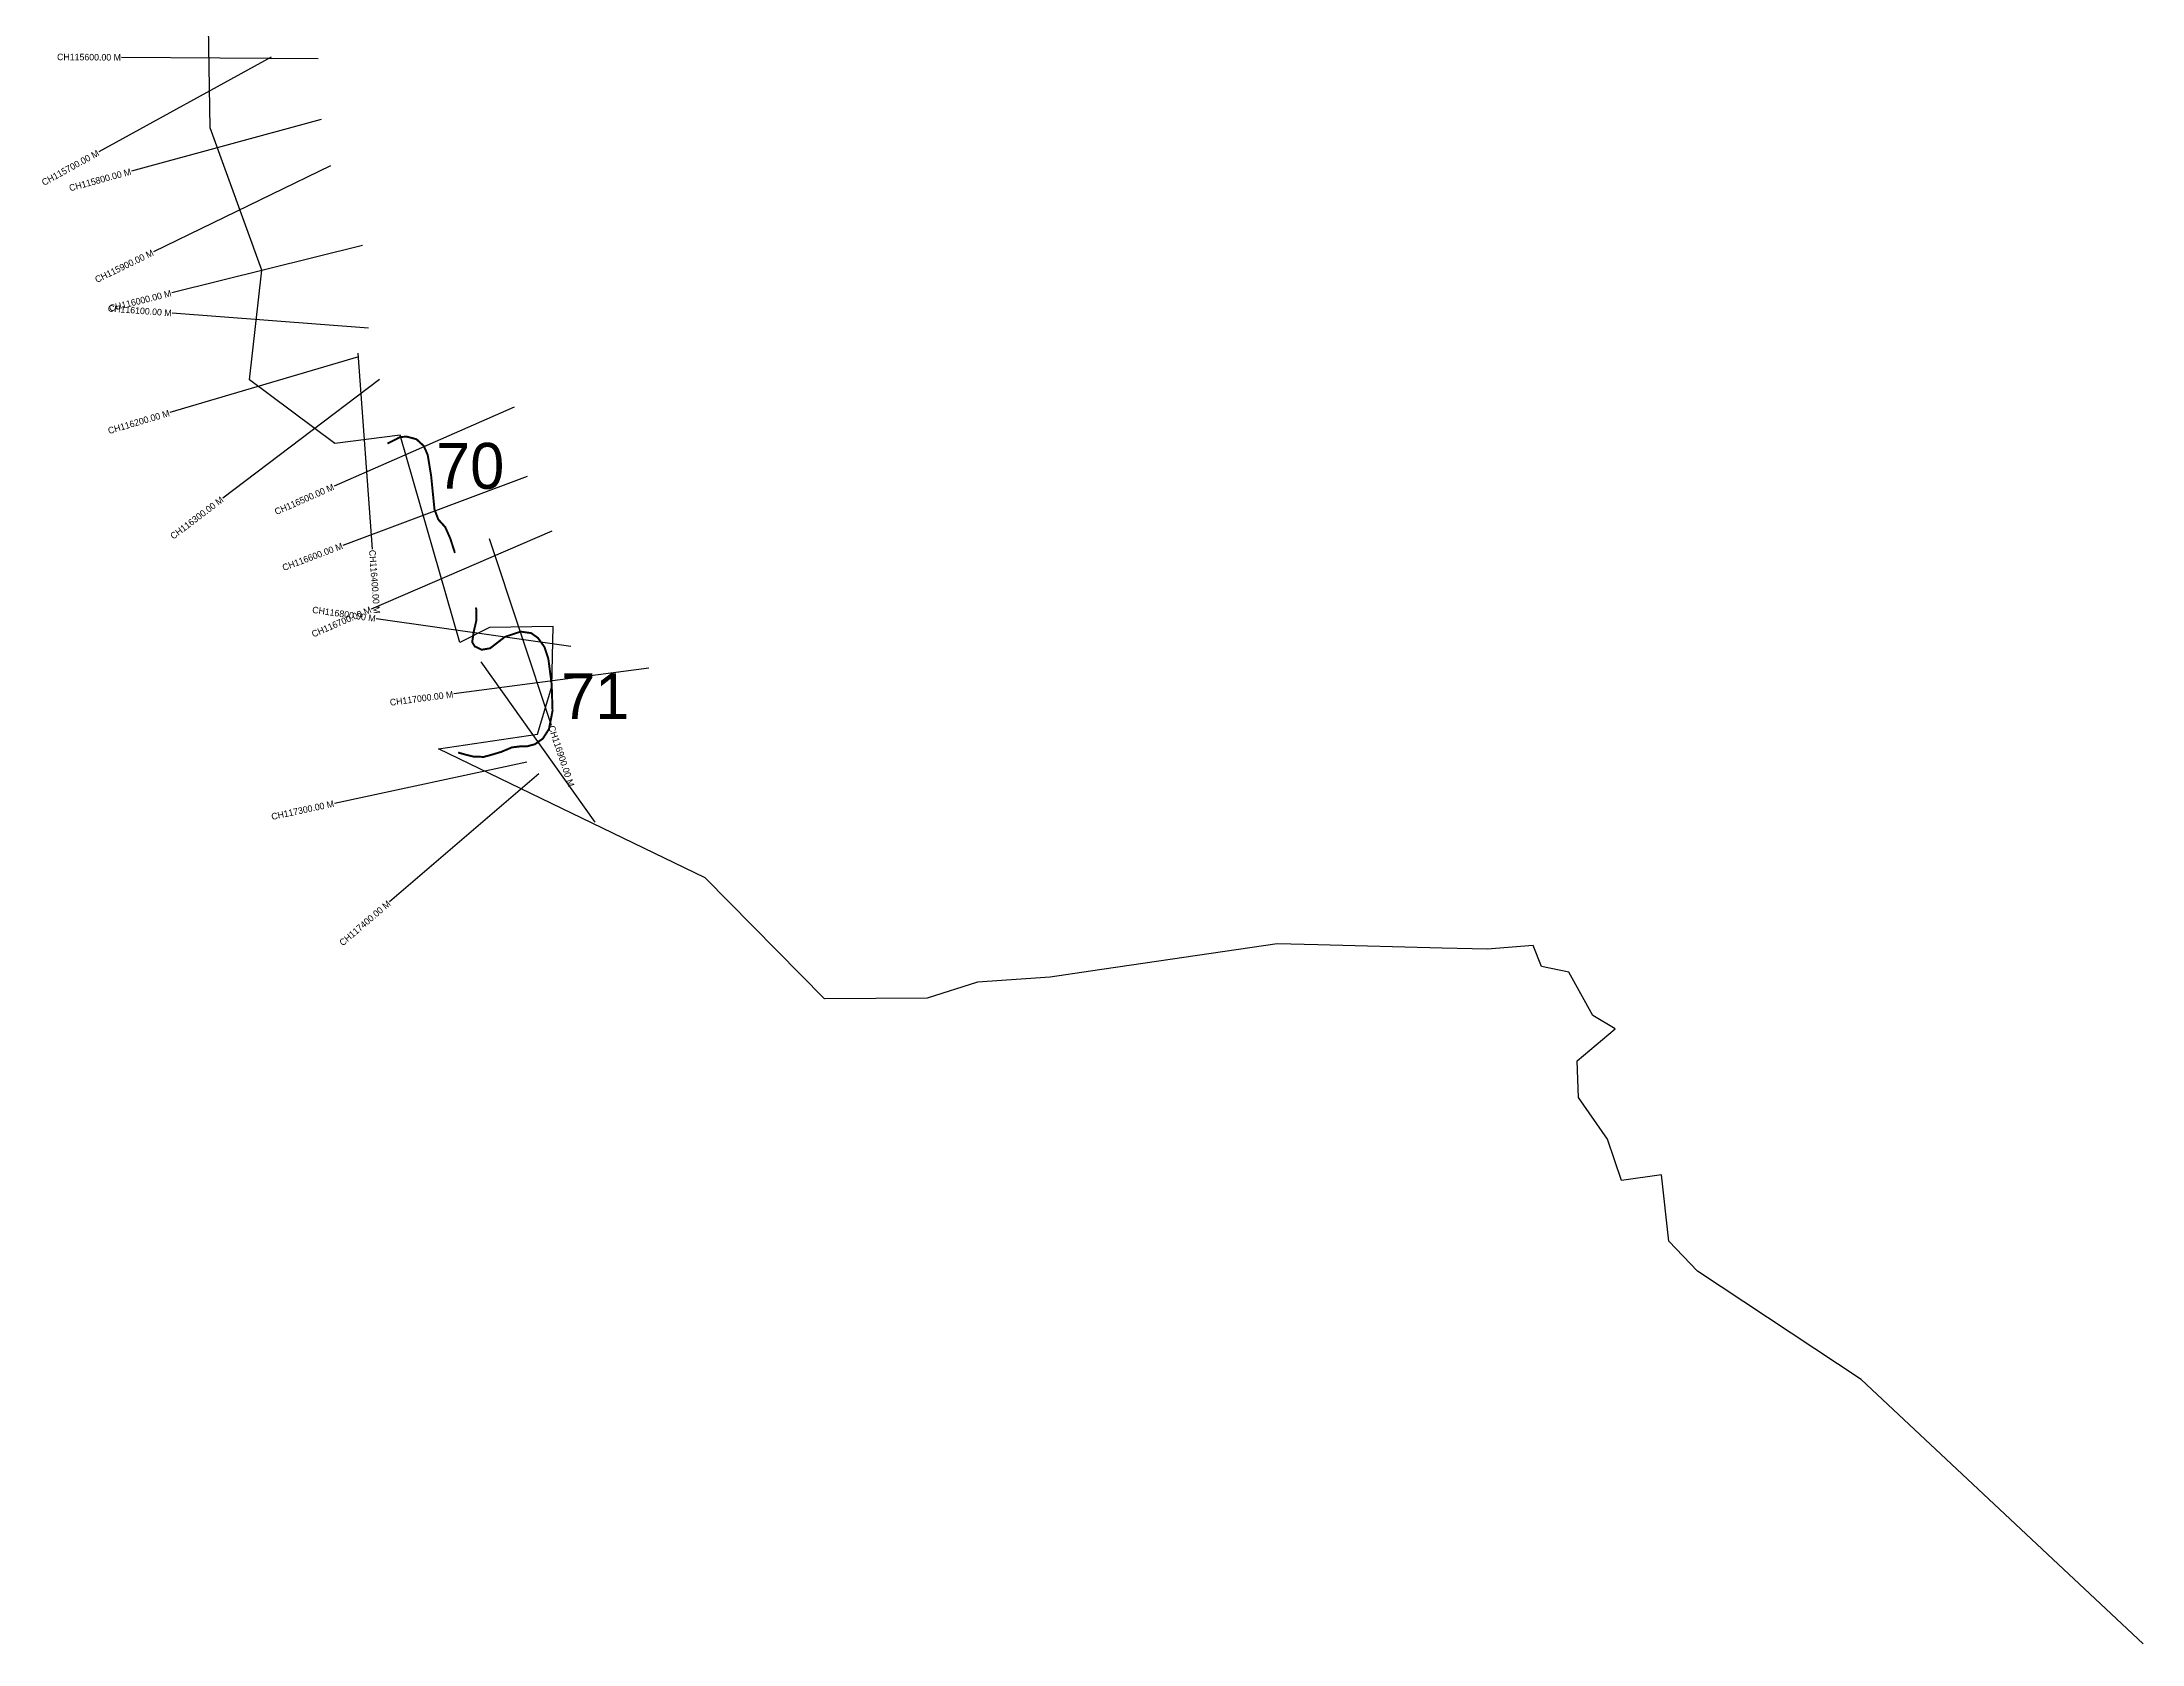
# Model space of a CAD drawing. Header units: metres. Extents: x 266375 to 272991, y 2129469 to 2135158.
# Drawn here: x 266479 to 269683, y 2130276 to 2132720 of the extents above; entities that cross this region are included whole.
import ezdxf
from ezdxf.enums import TextEntityAlignment as Align

# ---------------------------------------------------------------- set-up
doc = ezdxf.new("R2010")
doc.units = ezdxf.units.M
for name, color, linetype in [('CS', 134, 'Continuous'), ('CSMark', 6, 'Continuous'), ('NATURALLY PROTECTED', 3, 'Continuous')]:
    doc.layers.add(name, color=color, linetype=linetype)

msp = doc.modelspace()

# ---------------------------------------------------------------- linework, layer by layer
at = {"color": 6}
msp.add_lwpolyline([(269685, 2130276.3), (269254.8, 2130679.7), (269005, 2130845), (268961.3, 2130890.5), (268949.8, 2130991.7), (268889, 2130983.2), (268867.4, 2131046.4), (268823.3, 2131110), (268821.4, 2131165.8), (268879.1, 2131214.7), (268845.3, 2131234.8), (268808.6, 2131300.9), (268766.8, 2131309.5), (268754.3, 2131341.5), (268683.9, 2131335.8), (268615.2, 2131337.6), (268425.4, 2131342.4), (268363.7, 2131344), (268078.6, 2131302.4), (268017.1, 2131293.4), (267906.3, 2131285.6), (267829.8, 2131261.4), (267673.1, 2131260.2), (267490.7, 2131444.6), (267084.3, 2131641.7), (267235.3, 2131664), (267257, 2131736.5), (267258.9, 2131828.2), (267161.9, 2131826.7), (267116.5, 2131803.7), (267025.5, 2132120), (266926.1, 2132107.2), (266795.9, 2132204.5), (266814.8, 2132371.8), (266736, 2132588.6), (266732.6, 2132774.1)], dxfattribs=at)
at = {"layer": 'CS'}
for p, q in [((266828.8, 2132696.4), (266566, 2132551.8)), ((266900.6, 2132693.9), (266600.6, 2132696.1)), ((266905.2, 2132601.4), (266615.7, 2132522.4)), ((266919.1, 2132530.6), (266649.3, 2132399.5)), ((266968.4, 2132409.2), (266677.2, 2132337)), ((266977.1, 2132283.2), (266677.9, 2132306)), ((266962.1, 2132239.5), (266674.4, 2132154.3)), ((266961, 2132245.2), (266983, 2131946)), ((266994.1, 2132205), (266755, 2132023.8)), ((267199.5, 2132162.7), (266924.8, 2132042.1)), ((267219.4, 2132057), (266938.4, 2131951.8)), ((267257.2, 2131973.4), (266981.6, 2131854.8)), ((267161.3, 2131962.3), (267256, 2131677.7)), ((267286.1, 2131797.6), (266989.1, 2131840)), ((267404.9, 2131764.6), (267107.5, 2131725.2)), ((267322.9, 2131529.7), (267149.1, 2131774.2)), ((267218.8, 2131621.1), (266925.4, 2131558.4)), ((267237.4, 2131603.3), (267009.6, 2131408))]:
    msp.add_line(p, q, dxfattribs=at)
at = {"layer": 'NATURALLY PROTECTED', "const_width": 3, "flags": 128}
for points in [[(267006.2, 2132107.1), (267025.6, 2132117), (267035.6, 2132117.7), (267050.4, 2132113.8), (267061.6, 2132103.5), (267067.7, 2132089.7), (267072.9, 2132057.6), (267078, 2132006.7), (267083.8, 2131991.3), (267094.4, 2131979.7), (267102.1, 2131962.3), (267109.2, 2131940.2)], [(267141, 2131857.1), (267141.7, 2131854.7), (267142, 2131837.7), (267137.8, 2131820), (267135.5, 2131804.2), (267139.4, 2131797.8), (267150, 2131792.7), (267162.9, 2131794.9), (267185.4, 2131812.3), (267209.5, 2131820.3), (267225.6, 2131818), (267235.9, 2131810.6), (267245.8, 2131796.8), (267251.7, 2131778.8), (267256.8, 2131739.9), (267258.1, 2131699.4), (267252.6, 2131671.6), (267243.3, 2131657.1), (267231.1, 2131648.5), (267218.5, 2131645.2), (267208.2, 2131645.2), (267196, 2131643.7), (267179.9, 2131636.9), (267163.8, 2131632.1), (267152.9, 2131629.2), (267136.8, 2131629.8), (267123, 2131633.3), (267114, 2131635.9)]]:
    msp.add_lwpolyline(points, dxfattribs=at)

# ---------------------------------------------------------------- texts
at = {"char_height": 70, "attachment_point": 1}
for s, insert in [('70', (267080.4, 2132108.1)), ('71', (267271.2, 2131756.9))]:
    msp.add_mtext_dynamic_manual_height_columns(s, width=95.172, gutter_width=1, heights=[0], dxfattribs=dict(at, insert=insert))
at = {"layer": 'CSMark'}
for s, rotation, p in [('CH115600.00 M', 359.5917, (266599.6, 2132696.1)), ('CH115700.00 M', 28.8228, (266565.1, 2132551.3)), ('CH115800.00 M', 15.2677, (266614.8, 2132522.2)), ('CH115900.00 M', 25.9258, (266648.4, 2132399)), ('CH116000.00 M', 13.94, (266676.3, 2132336.7)), ('CH116100.00 M', 355.646, (266676.9, 2132306.1)), ('CH116200.00 M', 16.5096, (266673.5, 2132154)), ('CH116500.00 M', 23.7105, (266923.9, 2132041.7)), ('CH116300.00 M', 37.1388, (266754.2, 2132023.2)), ('CH116600.00 M', 20.5183, (266937.5, 2131951.5)), ('CH116700.00 M', 23.2791, (266980.7, 2131854.4)), ('CH116800.00 M', 351.8879, (266988.1, 2131840.1)), ('CH117000.00 M', 7.5538, (267106.5, 2131725)), ('CH117300.00 M', 12.0453, (266924.4, 2131558.2)), ('CH117400.00 M', 40.5985, (267008.8, 2131407.4))]:
    msp.add_text(s, height=10, rotation=rotation, dxfattribs=at).set_placement(p, align=Align.MIDDLE_RIGHT)
for s, rotation, p in [('CH116400.00 M', 274.2128, (266983.1, 2131945)), ('CH116900.00 M', 288.3947, (267256.3, 2131676.7))]:
    msp.add_text(s, height=10, rotation=rotation, dxfattribs=at).set_placement(p, align=Align.MIDDLE_LEFT)

doc.saveas('drawing.dxf')
